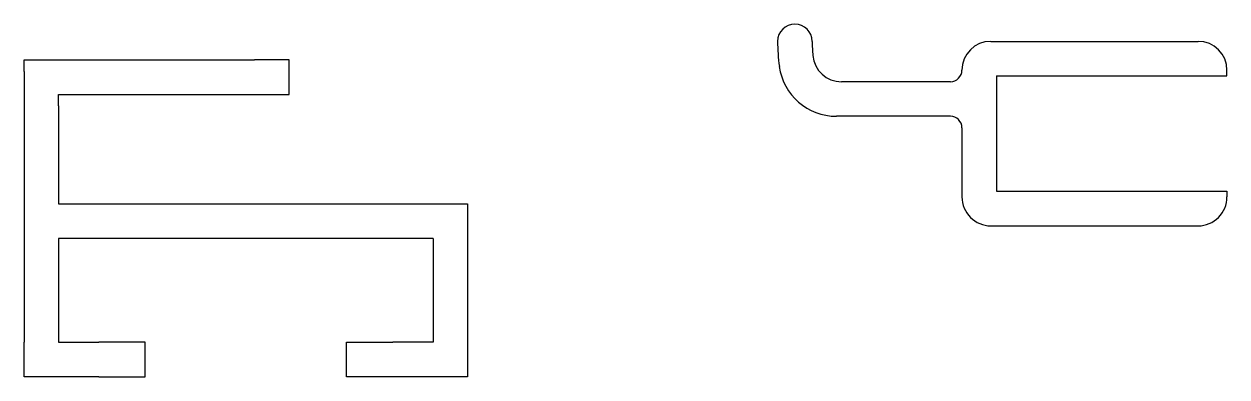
# Model space of a CAD drawing. Header units: millimetres. Extents: x 99 to 308, y 101 to 162.
import ezdxf

# ---------------------------------------------------------------- set-up
doc = ezdxf.new("R2010")
doc.units = ezdxf.units.MM

msp = doc.modelspace()

# ---------------------------------------------------------------- linework, layer by layer
for p, q in [((266.62, 158.72), (302.62, 158.72)), ((98.81, 153.51), (98.81, 155.51)), ((98.81, 155.51), (138.81, 155.51)), ((144.81, 155.51), (138.81, 155.51)), ((144.81, 149.51), (144.81, 155.51)), ((98.81, 153.51), (98.81, 130.51)), ((261.62, 153.72), (261.62, 153.72)), ((267.62, 152.72), (267.62, 132.72)), ((267.62, 152.72), (307.62, 152.72)), ((307.62, 152.72), (307.62, 153.72)), ((259.62, 151.72), (240.71, 151.72)), ((104.81, 147.51), (104.81, 149.51)), ((104.81, 149.51), (144.81, 149.51)), ((104.81, 147.51), (104.81, 130.51)), ((259.62, 145.72), (239.82, 145.72)), ((267.62, 132.72), (307.62, 132.72)), ((307.62, 132.72), (307.62, 131.72)), ((98.81, 130.51), (98.81, 112.51)), ((104.81, 130.51), (169.81, 130.51)), ((169.81, 130.51), (175.81, 130.51)), ((175.81, 130.51), (175.81, 124.51)), ((169.81, 124.51), (104.81, 124.51)), ((104.81, 124.51), (104.81, 106.51)), ((169.81, 124.51), (169.81, 106.51)), ((175.81, 124.51), (175.81, 107.51)), ((98.81, 112.51), (98.81, 106.51)), ((98.81, 100.51), (98.81, 106.51)), ((104.81, 106.51), (111.81, 106.51)), ((119.81, 106.51), (111.81, 106.51)), ((119.81, 100.51), (119.81, 106.51)), ((154.81, 100.51), (154.81, 106.51)), ((154.81, 106.51), (162.81, 106.51)), ((169.81, 106.51), (162.81, 106.51)), ((175.81, 107.51), (175.81, 100.51)), ((111.81, 100.51), (98.81, 100.51)), ((111.81, 100.51), (119.81, 100.51)), ((162.81, 100.51), (154.81, 100.51)), ((175.81, 100.51), (162.81, 100.51))]:
    msp.add_line(p, q)
msp.add_lwpolyline([(261.62, 143.72), (261.62, 131.72, 0.414214), (266.62, 126.72), (301.62, 126.72), (302.62, 126.72, 0.414214), (307.62, 131.72)], format="xyb")
for centre, radius, start, end in [((232.62, 158.72), 3, 0, 180), ((261.62, 158.72), 32, 180, 187.8375), ((261.62, 158.72), 26, 180, 185.465), ((266.62, 153.72), 5, 90, 180), ((302.62, 153.72), 5, 0, 90), ((240.71, 156.72), 5, 185.465, 270), ((239.82, 155.72), 10, 187.8375, 270), ((259.62, 153.72), 2, 270, 0), ((259.62, 143.72), 2, 0, 90)]:
    msp.add_arc(centre, radius, start, end)

doc.saveas('drawing.dxf')
